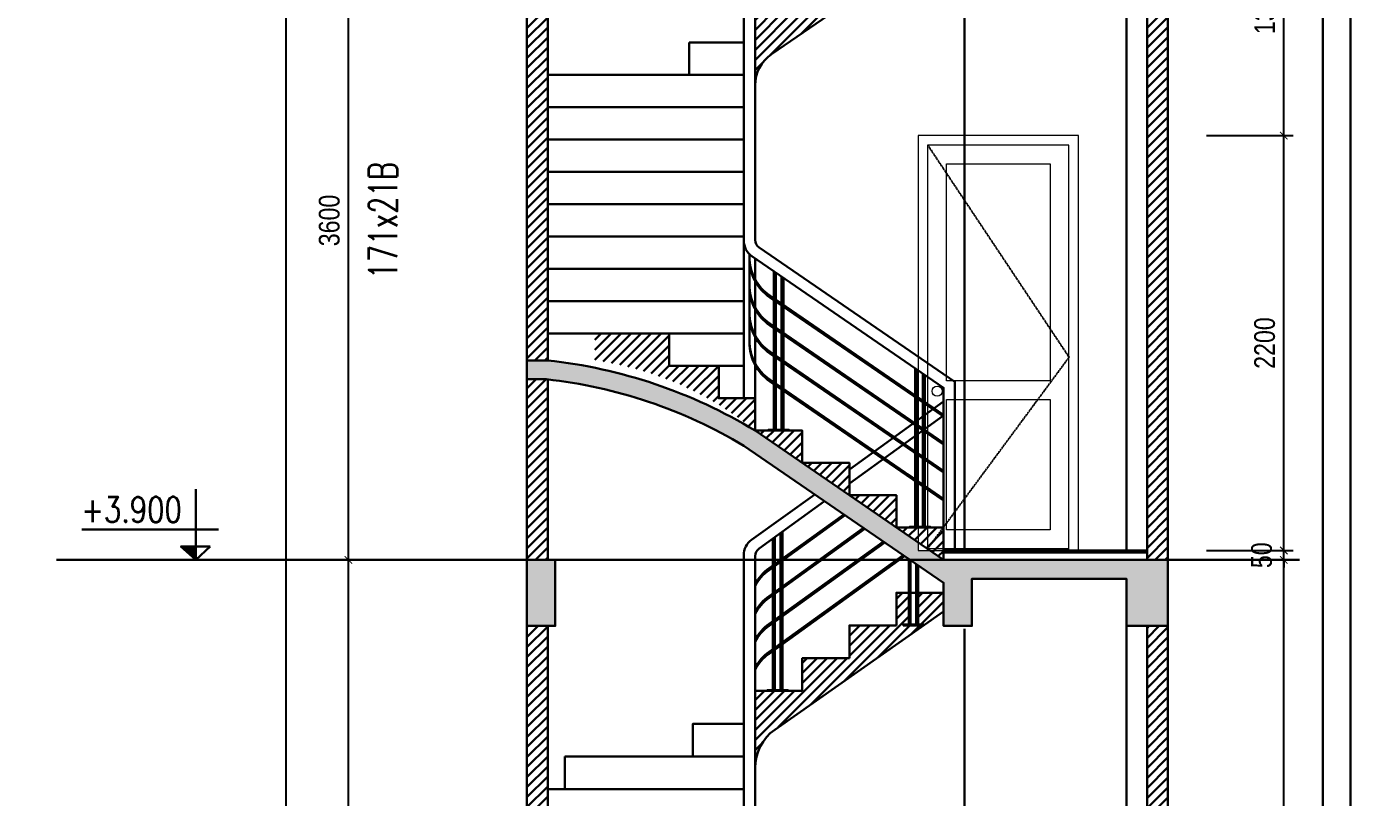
# Model space of a CAD drawing. Header units: millimetres. Extents: x -82962 to 19744, y -138000 to 4535.
# Drawn here: x -32541 to -25518, y -29669 to -25581 of the extents above; entities that cross this region are included whole.
import ezdxf

# ---------------------------------------------------------------- set-up
doc = ezdxf.new("R2010")
doc.units = ezdxf.units.MM
doc.header["$LTSCALE"] = 1000
doc.header["$MEASUREMENT"] = 0
doc.header["$PDMODE"] = 3
doc.linetypes.add('HIDDEN', pattern=[0.375, 0.25, -0.125])
doc.layers.get('0').update_dxf_attribs({"lineweight": 30})
doc.layers.get('DEFPOINTS').update_dxf_attribs({"color": 4, "lineweight": 30})
doc.layers.add('CCA - DOOR', color=34, linetype='Continuous', lineweight=20)
doc.layers.add('THAY', color=4, linetype='Continuous', lineweight=30)
doc.layers.add('net-vatlieu', color=250, linetype='Continuous')
doc.styles.add('dim', font='arial.ttf', dxfattribs={"width": 0.8})
doc.styles.add('ROMANO', font='ROMANS', dxfattribs={"width": 0.8, "bigfont": 'VNS'})
doc.styles.get("Standard").update_dxf_attribs({"font": 'romans.shx', "width": 0.7, "bigfont": 'bigfont.shx'})
doc.dimstyles.new('1-100-100', dxfattribs={"dimscale": 0, "dimtxt": 2.2, "dimasz": 0.8, "dimexe": 1, "dimexo": 1, "dimgap": 0.9, "dimtad": 1, "dimdec": 0, "dimzin": 0, "dimdsep": 46, "dimtxsty": 'dim', "dimblk1": 'ARCHTICK', "dimblk2": 'ARCHTICK', "dimsah": 1, "dimcen": 1, "dimdle": 1, "dimclrd": 256, "dimclre": 256, "dimclrt": 1, "dimadec": 0, "dimazin": 0, "dimtfac": 0.0001, "dimtdec": 0, "dimtix": 1, "dimtmove": 2, "dimatfit": 3, "dimldrblk": 'DOT', "dimfxl": 100, "dimtolj": 1, "dimtzin": 0, "dimarcsym": 0})

# ---------------------------------------------------------------- blocks, each defined once
blk = doc.blocks.new('_ARCHTICK')
at = {"color": 0, "linetype": 'ByBlock', "const_width": 0.15}
blk.add_lwpolyline([(-0.5, -0.5), (0.5, 0.5)], dxfattribs=at)
blk = doc.blocks.new('*D75')
at = {"layer": 'DEFPOINTS', "color": 0, "ltscale": 0.2, "transparency": 16777216}
for p in [(-30833.6, -28409.6), (-30250, -28409.6), (-30250, -31709.6)]:
    blk.add_point(p, dxfattribs=at)
at = {"layer": 'THAY', "lineweight": -2, "ltscale": 0.2, "transparency": 16777216}
for p, q in [((-30833.6, -31759.6), (-30833.6, -28359.6)), ((-30300, -28409.6), (-30883.6, -28409.6)), ((-30300, -31709.6), (-30883.6, -31709.6))]:
    blk.add_line(p, q, dxfattribs=at)
at = {"layer": 'THAY', "lineweight": -2, "ltscale": 0.2, "transparency": 16777216, "xscale": 40.00000032884259, "yscale": 40.00000032884259, "zscale": 40.00000032884259}
for p, rotation in [((-30833.6, -28409.6), 90), ((-30833.6, -31709.6), 270)]:
    blk.add_blockref('_ARCHTICK', p, dxfattribs=dict(at, rotation=rotation))
at = {"layer": 'THAY', "color": 1, "ltscale": 0.2, "transparency": 16777216, "insert": (-30934.8, -30059.6), "char_height": 110, "attachment_point": 5, "rotation": 90, "style": 'dim'}
blk.add_mtext('\\A1;3300', dxfattribs=at)
blk = doc.blocks.new('_DOT')
at = {"color": 0, "linetype": 'ByBlock', "ltscale": 10}
blk.add_line((-0.5, 0), (-1, 0), dxfattribs=at)
at = {"color": 0, "linetype": 'ByBlock', "ltscale": 10, "const_width": 0.5}
blk.add_lwpolyline([(-0.25, 0, 1), (0.25, 0, 1)], format="xyb", close=True, dxfattribs=at)
blk = doc.blocks.new('*D76')
at = {"layer": 'DEFPOINTS', "color": 0, "ltscale": 0.2, "transparency": 16777216}
for p in [(-30833.6, -24809.6), (-30250, -24809.6), (-30250, -28409.6)]:
    blk.add_point(p, dxfattribs=at)
at = {"layer": 'THAY', "lineweight": -2, "ltscale": 0.2, "transparency": 16777216}
for p, q in [((-30833.6, -28459.6), (-30833.6, -24759.6)), ((-30300, -24809.6), (-30883.6, -24809.6)), ((-30300, -28409.6), (-30883.6, -28409.6))]:
    blk.add_line(p, q, dxfattribs=at)
at = {"layer": 'THAY', "lineweight": -2, "ltscale": 0.2, "transparency": 16777216, "xscale": 40.00000032884259, "yscale": 40.00000032884259, "zscale": 40.00000032884259}
for p, rotation in [((-30833.6, -24809.6), 90), ((-30833.6, -28409.6), 270)]:
    blk.add_blockref('_ARCHTICK', p, dxfattribs=dict(at, rotation=rotation))
at = {"layer": 'THAY', "color": 1, "ltscale": 0.2, "transparency": 16777216, "insert": (-30934.8, -26609.6), "char_height": 110, "attachment_point": 5, "rotation": 90, "style": 'dim'}
blk.add_mtext('\\A1;3600', dxfattribs=at)
blk = doc.blocks.new('*D104')
at = {"layer": 'DEFPOINTS', "color": 0, "ltscale": 0.2, "transparency": 16777216}
for p in [(-31163.6, -18509.6), (-30250, -18509.6), (-30250, -31709.6)]:
    blk.add_point(p, dxfattribs=at)
at = {"layer": 'THAY', "lineweight": -2, "ltscale": 0.2, "transparency": 16777216}
for p, q in [((-31163.6, -31759.6), (-31163.6, -18459.6)), ((-30300, -18509.6), (-31213.6, -18509.6)), ((-30300, -31709.6), (-31213.6, -31709.6))]:
    blk.add_line(p, q, dxfattribs=at)
at = {"layer": 'THAY', "lineweight": -2, "ltscale": 0.2, "transparency": 16777216, "xscale": 40.00000032884259, "yscale": 40.00000032884259, "zscale": 40.00000032884259}
for p, rotation in [((-31163.6, -18509.6), 90), ((-31163.6, -31709.6), 270)]:
    blk.add_blockref('_ARCHTICK', p, dxfattribs=dict(at, rotation=rotation))
at = {"layer": 'THAY', "color": 1, "ltscale": 0.2, "transparency": 16777216, "insert": (-31264.8, -25109.6), "char_height": 110, "attachment_point": 5, "rotation": 90, "style": 'dim'}
blk.add_mtext('\\A1;13200', dxfattribs=at)
blk = doc.blocks.new('*D80')
at = {"layer": 'DEFPOINTS', "color": 0, "ltscale": 0.2, "transparency": 16777216}
for p in [(-26332, -28409.6), (-25872, -28409.6), (-26332, -31709.6)]:
    blk.add_point(p, dxfattribs=at)
at = {"layer": 'THAY', "lineweight": -2, "ltscale": 0.2, "transparency": 16777216}
for p, q in [((-25872, -31759.6), (-25872, -28359.6)), ((-26282, -28409.6), (-25822, -28409.6)), ((-26282, -31709.6), (-25822, -31709.6))]:
    blk.add_line(p, q, dxfattribs=at)
at = {"layer": 'THAY', "lineweight": -2, "ltscale": 0.2, "transparency": 16777216, "xscale": 40.00000032884259, "yscale": 40.00000032884259, "zscale": 40.00000032884259}
for p, rotation in [((-25872, -28409.6), 90), ((-25872, -31709.6), 270)]:
    blk.add_blockref('_ARCHTICK', p, dxfattribs=dict(at, rotation=rotation))
at = {"layer": 'THAY', "color": 1, "ltscale": 0.2, "transparency": 16777216, "insert": (-25973.2, -30059.6), "char_height": 110, "attachment_point": 5, "rotation": 90, "style": 'dim'}
blk.add_mtext('\\A1;3300', dxfattribs=at)
blk = doc.blocks.new('*D81')
at = {"layer": 'DEFPOINTS', "color": 0, "ltscale": 0.2, "transparency": 16777216}
for p in [(-26332, -28359.6), (-25872, -28359.6), (-26332, -28409.6)]:
    blk.add_point(p, dxfattribs=at)
at = {"layer": 'THAY', "lineweight": -2, "ltscale": 0.2, "transparency": 16777216}
for p, q in [((-26282, -28359.6), (-25822, -28359.6)), ((-25872, -28359.6), (-25872, -28319.6)), ((-25872, -28409.6), (-25872, -28359.6)), ((-26282, -28409.6), (-25822, -28409.6)), ((-25872, -28409.6), (-25872, -28449.6))]:
    blk.add_line(p, q, dxfattribs=at)
at = {"layer": 'THAY', "lineweight": -2, "ltscale": 0.2, "transparency": 16777216, "xscale": 40.00000032884259, "yscale": 40.00000032884259, "zscale": 40.00000032884259}
for p, rotation in [((-25872, -28359.6), 270), ((-25872, -28409.6), 90)]:
    blk.add_blockref('_ARCHTICK', p, dxfattribs=dict(at, rotation=rotation))
at = {"layer": 'THAY', "color": 1, "ltscale": 0.2, "transparency": 16777216, "insert": (-25989.4, -28384.6), "char_height": 110, "attachment_point": 5, "rotation": 90, "style": 'dim'}
blk.add_mtext('\\A1;50', dxfattribs=at)
blk = doc.blocks.new('*D82')
at = {"layer": 'DEFPOINTS', "color": 0, "ltscale": 0.2, "transparency": 16777216}
for p in [(-26332, -26159.6), (-25872, -26159.6), (-26332, -28359.6)]:
    blk.add_point(p, dxfattribs=at)
at = {"layer": 'THAY', "lineweight": -2, "ltscale": 0.2, "transparency": 16777216}
for p, q in [((-25872, -28409.6), (-25872, -26109.6)), ((-26282, -26159.6), (-25822, -26159.6)), ((-26282, -28359.6), (-25822, -28359.6))]:
    blk.add_line(p, q, dxfattribs=at)
at = {"layer": 'THAY', "lineweight": -2, "ltscale": 0.2, "transparency": 16777216, "xscale": 40.00000032884259, "yscale": 40.00000032884259, "zscale": 40.00000032884259}
for p, rotation in [((-25872, -26159.6), 90), ((-25872, -28359.6), 270)]:
    blk.add_blockref('_ARCHTICK', p, dxfattribs=dict(at, rotation=rotation))
at = {"layer": 'THAY', "color": 1, "ltscale": 0.2, "transparency": 16777216, "insert": (-25973.2, -27259.6), "char_height": 110, "attachment_point": 5, "rotation": 90, "style": 'dim'}
blk.add_mtext('\\A1;2200', dxfattribs=at)
blk = doc.blocks.new('*D83')
at = {"layer": 'DEFPOINTS', "color": 0, "ltscale": 0.2, "transparency": 16777216}
for p in [(-26332, -24809.6), (-25872, -24809.6), (-26332, -26159.6)]:
    blk.add_point(p, dxfattribs=at)
at = {"layer": 'THAY', "lineweight": -2, "ltscale": 0.2, "transparency": 16777216}
for p, q in [((-25872, -26209.6), (-25872, -24759.6)), ((-26282, -24809.6), (-25822, -24809.6)), ((-26282, -26159.6), (-25822, -26159.6))]:
    blk.add_line(p, q, dxfattribs=at)
at = {"layer": 'THAY', "lineweight": -2, "ltscale": 0.2, "transparency": 16777216, "xscale": 40.00000032884259, "yscale": 40.00000032884259, "zscale": 40.00000032884259}
for p, rotation in [((-25872, -24809.6), 90), ((-25872, -26159.6), 270)]:
    blk.add_blockref('_ARCHTICK', p, dxfattribs=dict(at, rotation=rotation))
at = {"layer": 'THAY', "color": 1, "ltscale": 0.2, "transparency": 16777216, "insert": (-25973.2, -25484.6), "char_height": 110, "attachment_point": 5, "rotation": 90, "style": 'dim'}
blk.add_mtext('\\A1;1350', dxfattribs=at)
blk = doc.blocks.new('DTP')
at = {"layer": 'CCA - DOOR', "ltscale": 0.2}
blk.add_line((-154206.6, -128371.1), (-153456.6, -128371.1), dxfattribs=at)
for points in [[(-153406.6, -126181.1), (-154256.6, -126181.1), (-154256.6, -128381.1), (-153406.6, -128381.1)], [(-153456.6, -126231.1), (-154206.6, -126231.1), (-154206.6, -128381.1), (-153456.6, -128381.1)], [(-154106.6, -126331.1), (-153556.6, -126331.1), (-153556.6, -127481.1), (-154106.6, -127481.1)], [(-154106.6, -127581.1), (-153556.6, -127581.1), (-153556.6, -128271.1), (-154106.6, -128271.1)]]:
    blk.add_lwpolyline(points, close=True, dxfattribs=at)
blk.add_circle((-154155.7, -127536.5), 26.9, dxfattribs=at)
at = {"layer": 'net-vatlieu', "linetype": 'HIDDEN', "ltscale": 0.01}
blk.add_lwpolyline([(-154206.6, -126231.1), (-153456.6, -127356.1), (-154206.6, -128371.1)], dxfattribs=at)

msp = doc.modelspace()

# ---------------------------------------------------------------- hatches: boundary and pattern name
at = {"layer": 'THAY', "ltscale": 0.2}
h = msp.add_hatch(dxfattribs=at)
h.set_pattern_fill('ANSI31', color=256, scale=300, style=0)
h.paths.add_polyline_path([(-26486.41903, -25159.63041), (-26596.41903, -25159.63041), (-26596.41903, -28409.63041), (-26486.41903, -28409.63041)])
h.paths.add_polyline_path([(-29776.41903, -21859.63041), (-29886.41903, -21859.63041), (-29886.41903, -23814.65246), (-29776.41903, -23814.65246)])
h.paths.add_polyline_path([(-27676.41903, -25102.31095), (-27676.41903, -24981.05898), (-27926.41903, -24981.05898), (-27926.41903, -25152.48755), (-28176.41903, -25152.48755), (-28176.41903, -25323.91612), (-28426.41903, -25323.91612), (-28426.41903, -25495.3447), (-28676.41903, -25495.3447), (-28676.41903, -25893.38633, -0.2472944463), (-28589.5247, -25728.44056)])
h.paths.add_polyline_path([(-28921.86834, -23767.52515), (-29662.72982, -23767.52515), (-29662.72982, -23593.84094), (-29776.41903, -23593.84094), (-29776.41903, -23814.65246, -0.1117036244), (-28676.41903, -24114.89357), (-28676.41903, -23941.20936), (-28921.86834, -23941.20936)])
h.paths.add_polyline_path([(-28426.41903, -24114.89357), (-28676.41903, -24114.89357), (-28426.41903, -24288.57778)])
h.paths.add_polyline_path([(-28176.41903, -24288.57778), (-28426.41903, -24288.57778), (-28176.41903, -24462.26199)])
h.paths.add_polyline_path([(-27926.41903, -24462.26199), (-28176.41903, -24462.26199), (-27926.41903, -24635.9462)])
h.paths.add_polyline_path([(-27676.41903, -24641.36374), (-27676.41903, -24635.9462), (-27756.41903, -24635.9462), (-27756.41903, -24749.63041)])
h = msp.add_hatch(dxfattribs=at)
h.set_pattern_fill('ANSI31', color=256, scale=300, style=0)
h.paths.add_polyline_path([(-29776.41903, -27452.56505, 0.0011118262), (-29783.56956, -27451.50513), (-29886.41903, -27451.50513), (-29886.41903, -28409.63041), (-29776.41903, -28409.63041)])
h.paths.add_polyline_path([(-29776.41903, -25159.63041), (-29886.41903, -25159.63041), (-29886.41903, -27351.50513), (-29776.41903, -27351.50513)])
h.paths.add_polyline_path([(-28094.79454, -28202.4694), (-27906.29454, -28202.4694), (-27906.29454, -28044.9694), (-28094.79454, -28044.9694)], flags=9)
h.paths.add_polyline_path([(-27765.80931, -28275.13634), (-27593.30931, -28275.13634), (-27593.30931, -28117.63634), (-27765.80931, -28117.63634)], flags=9)
h = msp.add_hatch(dxfattribs=at)
h.set_pattern_fill('ANSI31', color=256, scale=300, style=0)
h.set_pattern_definition([(45, (73910.6, 75770.368), (-26.516504, 26.516504), [])])
h.paths.add_polyline_path([(-28868.97941, -27381.05898), (-29131.72307, -27381.05898), (-29131.72307, -27209.63041), (-29526.41903, -27209.63041), (-29526.41903, -27351.50513, -0.1369848121), (-28676.41903, -27723.91612), (-28676.41903, -27552.48755), (-28868.97941, -27552.48755)])
h.paths.add_polyline_path([(-28426.41903, -27723.91612), (-28676.41903, -27723.91612), (-28426.41903, -27895.3447)])
h.paths.add_polyline_path([(-28176.41903, -27895.3447), (-28426.41903, -27895.3447), (-28176.41903, -28066.77327)])
h.paths.add_polyline_path([(-27926.41903, -28066.77327), (-28176.41903, -28066.77327), (-27926.41903, -28238.20184)])
h.paths.add_polyline_path([(-27676.41903, -28238.20184), (-27926.41903, -28238.20184), (-27676.41903, -28409.63041)])
h = msp.add_hatch(color=256, dxfattribs=at)
h.paths.add_polyline_path([(-26486.41903, -28409.63041), (-27676.41903, -28409.63041), (-27851.41903, -28409.63041), (-27851.41903, -28410.88238), (-27676.41903, -28530.88238), (-27676.41903, -28759.63041), (-27526.41903, -28759.63041), (-27526.41903, -28509.63041), (-26706.41903, -28509.63041), (-26706.41903, -28759.63041), (-26486.41903, -28759.63041)])
h.paths.add_polyline_path([(-29776.41903, -27351.50513), (-29886.41903, -27351.50513), (-29886.41903, -27451.50513), (-29776.41903, -27451.50513), (-29776.41903, -27452.30567, -0.107013869), (-28736.49549, -27803.97281), (-27853.24482, -28409.63041), (-27676.41903, -28409.63041), (-27749.33569, -28359.63041), (-27811.41903, -28359.63041), (-27811.41903, -28317.05898), (-28676.41903, -27723.91612, 0.1094626189)])
h.paths.add_polyline_path([(-29736.41903, -28409.63041), (-29886.41903, -28409.63041), (-29886.41903, -28759.63041), (-29736.41903, -28759.63041)])
h.paths.add_polyline_path([(-26486.41903, -31809.63041), (-26706.41903, -31809.63041), (-26706.41903, -32348.39847), (-26486.41903, -32348.39847)])
h.paths.add_polyline_path([(-26486.41903, -31709.63041), (-26706.41903, -31709.63041), (-26706.41903, -31809.63041), (-26486.41903, -31809.63041)])
h.paths.add_polyline_path([(-27476.41903, -31709.63041), (-27716.41903, -31709.63041), (-27716.41903, -31959.63041), (-27476.41903, -31959.63041)])
h.paths.add_polyline_path([(-27376.41903, -31959.63041), (-27816.41903, -31959.63041), (-27816.41903, -32059.63041), (-27376.41903, -32059.63041)])
h.paths.add_polyline_path([(-29666.41903, -31809.63041), (-29886.41903, -31809.63041), (-29886.41903, -32348.39847), (-29666.41903, -32348.39847)])
h.paths.add_polyline_path([(-29666.41903, -31709.63041), (-29886.41903, -31709.63041), (-29886.41903, -31809.63041), (-29666.41903, -31809.63041)])
h.paths.add_polyline_path([(-27716.41903, -31709.63041), (-29666.41903, -31709.63041), (-29666.41903, -31809.63041), (-27716.41903, -31809.63041)])
h.paths.add_polyline_path([(-28676.41903, -30841.20936, 0.1266631121), (-29777.29716, -30410.21993), (-29886.41903, -30410.21993), (-29886.41903, -30510.21993), (-29785.31514, -30510.21993, -0.1249952678), (-28741.39481, -30917.62641), (-27716.41903, -31659.38521), (-27716.41903, -31709.63041), (-27476.41903, -31709.63041)])
h = msp.add_hatch(dxfattribs=at)
h.set_pattern_fill('ANSI31', color=256, scale=300, style=0)
h.paths.add_polyline_path([(-26486.41903, -28759.63041), (-26596.41903, -28759.63041), (-26596.41903, -31709.63041), (-26486.41903, -31709.63041)])
h.paths.add_polyline_path([(-29776.41903, -30511.34099, 0.0009847613), (-29785.31514, -30510.21993), (-29886.41903, -30510.21993), (-29886.41903, -31709.63041), (-29776.41903, -31709.63041)])
h.paths.add_polyline_path([(-28676.41903, -30667.52515), (-28851.37226, -30667.52515), (-28851.37226, -30493.84094), (-29079.18685, -30493.84094), (-29079.18685, -30320.15673), (-29776.41903, -30320.15673), (-29776.41903, -30410.32702, -0.1265683338), (-28676.41903, -30841.20936)])
h.paths.add_polyline_path([(-28436.41903, -30841.20936), (-28676.41903, -30841.20936), (-28436.41903, -31014.89357)])
h.paths.add_polyline_path([(-28196.41903, -31014.89357), (-28436.41903, -31014.89357), (-28196.41903, -31188.57778)])
h.paths.add_polyline_path([(-27716.41903, -31362.26199), (-27956.41903, -31362.26199), (-27716.41903, -31535.9462)])
h.paths.add_polyline_path([(-27956.41903, -31188.57778), (-28196.41903, -31188.57778), (-27956.41903, -31362.26199)])
h.paths.add_polyline_path([(-27476.41903, -31535.9462), (-27716.41903, -31535.9462), (-27476.41903, -31709.63041)])
h.paths.add_polyline_path([(-27781.84815, -28756.99883), (-27891.41903, -28756.99883), (-27891.41903, -28751.99883), (-27861.41903, -28751.99883), (-27861.41903, -28583.31462), (-27926.41903, -28583.31462), (-27926.41903, -28756.99883), (-28176.41903, -28756.99883), (-28176.41903, -28930.68304), (-28426.41903, -28930.68304), (-28426.41903, -29104.36725), (-28676.41903, -29104.36725), (-28676.41903, -29278.05146), (-28676.41903, -29294.23173), (-28676.41903, -29512.4634, -0.2411698524), (-28572.52969, -29309.60464)])
h = msp.add_hatch(dxfattribs=at)
h.set_pattern_fill('ANSI31', color=256, scale=300, style=0)
h.paths.add_polyline_path([(-27676.41903, -28583.31462), (-27811.41903, -28583.31462), (-27811.41903, -28751.99883), (-27781.41903, -28751.99883), (-27781.41903, -28756.69892), (-27676.41903, -28683.31462)])
h = msp.add_hatch(dxfattribs=at)
h.set_pattern_fill('ANSI31', color=256, scale=300, style=0)
h.set_pattern_definition([(45, (-29886.42, -30410.22), (-26.5165, 26.5165), [])])
h.paths.add_polyline_path([(-29776.41903, -28759.63041), (-29886.41903, -28759.63041), (-29886.41903, -30410.21993), (-29776.41903, -30410.21993)])

# ---------------------------------------------------------------- linework, layer by layer
at = {"layer": 'THAY', "ltscale": 0.015}
for p, q in [((-29886.41903, -33120.97452), (-29886.41903, -17237.34962)), ((-26486.41903, -33117.64562), (-26486.41903, -17234.02072))]:
    msp.add_line(p, q, dxfattribs=at)
at = {"layer": 'THAY', "linetype": 'Continuous'}
for p, q in [((-29886.41903, -25159.63041), (-29886.41903, -28409.63041)), ((-29776.41903, -27351.50513), (-29776.41903, -25159.63041)), ((-26596.41903, -28409.63041), (-26596.41903, -25159.63041)), ((-26486.41903, -28409.63041), (-26486.41903, -25159.63041)), ((-29776.41903, -28409.63041), (-29776.41903, -27452.56505)), ((-29886.41903, -28759.63041), (-29886.41903, -31809.63041)), ((-29776.41903, -30410.35956), (-29776.41903, -28759.63041)), ((-26596.41903, -31709.63041), (-26596.41903, -28759.63041)), ((-26486.41903, -31809.63041), (-26486.41903, -28759.63041))]:
    msp.add_line(p, q, dxfattribs=at)
at = {"layer": 'THAY', "ltscale": 0.2}
for p, q in [((-27566.41903, -28359.63041), (-27566.41903, -25159.63041)), ((-26706.41903, -28359.63041), (-26706.41903, -25159.63041)), ((-31643.78841, -28409.63041), (-31643.78841, -28035.08977)), ((-31523.25649, -28248.12989), (-32248.00031, -28248.12989)), ((-31516.84516, -28409.63041), (-31850.82045, -28409.63041)), ((-26706.41903, -31659.63041), (-26706.41903, -28759.63041)), ((-28676.41903, -29235.0442), (-28676.41903, -29294.23173))]:
    msp.add_line(p, q, dxfattribs=at)
at = {"layer": 'THAY'}
for p, q in [((-29026.89877, -25666.77327), (-28736.41903, -25666.77327)), ((-29026.89877, -25838.20184), (-29026.89877, -25666.77327)), ((-29776.41903, -25838.20184), (-28736.41903, -25838.20184)), ((-29776.41903, -26009.63041), (-28736.41903, -26009.63041)), ((-29776.41903, -26181.05898), (-28736.41903, -26181.05898)), ((-29776.41903, -26352.48755), (-28736.41903, -26352.48755)), ((-29776.41903, -26523.91612), (-28736.41903, -26523.91612)), ((-29776.41903, -26695.3447), (-28736.41903, -26695.3447)), ((-29776.41903, -26866.77327), (-28736.41903, -26866.77327)), ((-28576.41903, -27718.91612), (-28576.41903, -26879.52445)), ((-28566.41903, -27718.91612), (-28566.41903, -26886.38159)), ((-28536.41903, -27718.91612), (-28536.41903, -26906.95302)), ((-28526.41903, -27718.91612), (-28526.41903, -26913.81016)), ((-28736.41903, -27038.20184), (-29776.41903, -27038.20184)), ((-28736.41903, -27209.63041), (-29131.72307, -27209.63041)), ((-28736.41903, -27381.05898), (-28868.97941, -27381.05898)), ((-27826.41903, -28233.20184), (-27826.41903, -27393.81016)), ((-27816.41903, -28233.20184), (-27816.41903, -27400.66731)), ((-27786.41903, -28233.20184), (-27786.41903, -27421.23874)), ((-27776.41903, -28233.20184), (-27776.41903, -27428.09588)), ((-28581.41903, -29099.36725), (-28581.41903, -28296.31678)), ((-28571.41903, -29099.36725), (-28571.41903, -28289.1142)), ((-28541.41903, -29099.36725), (-28541.41903, -28267.50645)), ((-28531.41903, -29099.36725), (-28531.41903, -28260.30387)), ((-27861.41903, -28751.99883), (-27861.41903, -28404.02524)), ((-27851.41903, -28751.99883), (-27851.41903, -28410.88238)), ((-27821.41903, -28751.99883), (-27821.41903, -28431.45381)), ((-27811.41903, -28751.99883), (-27811.41903, -28438.31095)), ((-27566.41903, -30570.81462), (-27566.41903, -28775.48762)), ((-28736.41903, -29278.05146), (-29005.81209, -29278.05146)), ((-28736.41903, -29451.73567), (-29685.80419, -29451.73567)), ((-28735.12482, -29625.41988), (-29776.41903, -29625.41988))]:
    msp.add_line(p, q, dxfattribs=at)
at = {"layer": 'THAY', "ltscale": 0.2}
for points in [[(-40951.19082, -15243.66073), (-40951.19082, -37216.98635), (-25518.01165, -37216.98635), (-25518.01165, -15243.66073)], [(-40796.96266, -15393.9476), (-40796.96266, -37066.69948), (-25664.35722, -37066.69948), (-25664.35722, -15393.9476)], [(-31567.18706, -28337.60854), (-31721.89608, -28337.60854), (-31643.78841, -28409.63041)], [(-29886.41903, -28409.63041), (-29736.41903, -28409.63041), (-29736.41903, -28759.63041), (-29886.41903, -28759.63041)]]:
    msp.add_lwpolyline(points, close=True, dxfattribs=at)
at = {"layer": 'THAY'}
for points in [[(-27676.41903, -28359.63041), (-27676.41903, -27496.66731), (-28692.97186, -26799.60251, -0.2472944463), (-28736.41903, -26717.12962), (-28736.41903, -24571.14581, -0.2472944463), (-28692.97186, -24488.67292), (-28503.11354, -24358.48436)], [(-28450.64739, -24395.25875), (-28654.69545, -24535.17742, 0.2472944463), (-28676.41903, -24576.41386), (-28676.41903, -26711.86157, 0.2472944463), (-28654.69545, -26753.09801), (-27616.41903, -27465.05898), (-27616.41903, -28359.63041)], [(-28676.41903, -26281.66924), (-28676.41903, -25893.38633, -0.2472944463), (-28589.5247, -25728.44056), (-27676.41903, -25102.31095)], [(-27676.41903, -27640.12413), (-28597.80112, -27008.31927, -0.2472944463), (-28706.41903, -26802.13706), (-28706.41903, -26790.38159)], [(-27676.41903, -27649.82429), (-28597.80112, -27018.01943, -0.2472944463), (-28706.41903, -26811.83722), (-28706.41903, -26790.38159)], [(-27676.41903, -27788.43104), (-28597.80112, -27156.62618, -0.2472944463), (-28706.41903, -26950.44397), (-28706.41903, -26790.38159)], [(-27676.41903, -27798.1312), (-28597.80112, -27166.32634, -0.2472944463), (-28706.41903, -26960.14412), (-28706.41903, -26790.38159)], [(-27676.41903, -27936.73795), (-28597.80112, -27304.93309, -0.2472944463), (-28706.41903, -27098.75087), (-28706.41903, -26790.38159)], [(-27676.41903, -27946.4381), (-28597.80112, -27314.63324, -0.2472944463), (-28706.41903, -27108.45103), (-28706.41903, -26790.38159)], [(-27676.41903, -28085.04485), (-28597.80112, -27453.23999, -0.2472944463), (-28706.41903, -27247.05778), (-28706.41903, -26938.6885)], [(-27676.41903, -28094.74501), (-28597.80112, -27462.94015, -0.2472944463), (-28706.41903, -27256.75794), (-28706.41903, -26938.6885)], [(-28736.41903, -29278.05146), (-28736.41903, -28384.4041, -0.2411698524), (-28694.86329, -28303.2606), (-28360.04876, -28062.10771)], [(-28307.45663, -28098.17088), (-28655.64116, -28348.95361, 0.2411698524), (-28676.41903, -28389.52536), (-28676.41903, -29104.36725)], [(-28676.41903, -28537.64618, -0.1133996646), (-28602.52969, -28453.53084), (-28205.86773, -28167.83184)], [(-28676.41903, -28547.50525, -0.1133996646), (-28602.52969, -28463.38992), (-28198.85544, -28172.64027)], [(-28676.41903, -28685.40691, -0.1133996646), (-28602.52969, -28601.29158), (-28100.77268, -28239.89702)], [(-28676.41903, -28695.26599, -0.1133996646), (-28602.52969, -28611.15066), (-28093.7604, -28244.70544)], [(-28676.41903, -28833.16765, -0.1133996646), (-28602.52969, -28749.05232), (-27995.67763, -28311.9622)], [(-28676.41903, -28843.02673, -0.1133996646), (-28602.52969, -28758.9114), (-27988.66535, -28316.77062)], [(-28676.41903, -28980.92839, -0.1133996646), (-28602.52969, -28896.81306), (-27890.58258, -28384.02737)], [(-28676.41903, -28990.78747, -0.1133996646), (-28602.52969, -28906.67213), (-27883.5703, -28388.8358)], [(-28676.41903, -29551.4475), (-28676.41903, -29512.4634, -0.2411698524), (-28572.52969, -29309.60464), (-27676.41903, -28683.31462)], [(-27536.41903, -30666.58855), (-28695.04589, -29828.10858, -0.2405741429), (-28736.41903, -29747.09691), (-28736.41903, -29235.0442)], [(-28676.41903, -29235.0442), (-28676.41903, -29741.98985, 0.2405741429), (-28655.73246, -29782.49569), (-27476.41903, -30635.9462)]]:
    msp.add_lwpolyline(points, format="xyb", dxfattribs=at)
for points in [[(-28736.41903, -26717.12962), (-28736.41903, -27552.48755)], [(-28676.41903, -26810.95302), (-28676.41903, -27552.48755)], [(-28176.41903, -27929.8469), (-27676.41903, -27569.71785)], [(-27676.41903, -27643.66092), (-28176.41903, -28003.78998)], [(-27676.41903, -28094.74501), (-27873.72011, -27959.45284)], [(-27676.41903, -28085.04485), (-27866.82086, -27954.4836)], [(-27676.41903, -28583.31462), (-27926.41903, -28583.31462), (-27926.41903, -28756.99883)], [(-27926.41903, -28756.99883), (-28176.41903, -28756.99883), (-28176.41903, -28930.68304)], [(-28176.41903, -28930.68304), (-28426.41903, -28930.68304), (-28426.41903, -29104.36725)], [(-28426.41903, -29104.36725), (-28676.41903, -29104.36725), (-28676.41903, -29278.05146)], [(-28736.41903, -29278.05146), (-29005.81209, -29278.05146), (-29005.81209, -29451.73567)], [(-29005.81209, -29451.73567), (-29685.80419, -29451.73567)]]:
    msp.add_lwpolyline(points, dxfattribs=at)
at = {"layer": 'THAY', "linetype": 'Continuous'}
for points in [[(-28676.41903, -27723.91612), (-28676.41903, -27552.48755), (-28868.97941, -27552.48755), (-28868.97941, -27381.05898), (-29131.72307, -27381.05898), (-29131.72307, -27209.63041), (-29776.41903, -27209.63041)], [(-28426.41903, -27895.3447), (-28426.41903, -27723.91612), (-28676.41903, -27723.91612)], [(-28176.41903, -28066.77327), (-28176.41903, -27895.3447), (-28426.41903, -27895.3447)], [(-27926.41903, -28238.20184), (-27926.41903, -28066.77327), (-28176.41903, -28066.77327)], [(-27676.41903, -28409.63041), (-27676.41903, -28238.20184), (-27926.41903, -28238.20184)]]:
    msp.add_lwpolyline(points, dxfattribs=at)
at = {"layer": 'THAY', "ltscale": 0.2}
for points in [[(-29886.41903, -27351.50513), (-29776.41903, -27351.50513, -0.1094626189), (-28676.41903, -27723.91612), (-27676.41903, -28409.63041), (-26486.41903, -28409.63041)], [(-26486.41903, -28409.63041), (-26486.41903, -28759.63041), (-26706.41903, -28759.63041), (-26706.41903, -28509.63041), (-27526.41903, -28509.63041), (-27526.41903, -28759.63041), (-27676.41903, -28759.63041), (-27676.41903, -28530.88238), (-28736.49549, -27803.97281, 0.1077153279), (-29783.56956, -27451.50513), (-29886.41903, -27451.50513)]]:
    msp.add_lwpolyline(points, format="xyb", dxfattribs=at)
at = {"layer": 'THAY'}
for points in [[(-28606.41903, -27723.91612), (-28496.41903, -27723.91612), (-28496.41903, -27718.91612), (-28606.41903, -27718.91612)], [(-27856.41903, -28238.20184), (-27746.41903, -28238.20184), (-27746.41903, -28233.20184), (-27856.41903, -28233.20184)], [(-27891.41903, -28756.99883), (-27781.41903, -28756.99883), (-27781.41903, -28751.99883), (-27891.41903, -28751.99883)], [(-28611.41903, -29104.36725), (-28501.41903, -29104.36725), (-28501.41903, -29099.36725), (-28611.41903, -29099.36725)]]:
    msp.add_lwpolyline(points, close=True, dxfattribs=at)
at = {"layer": 'THAY', "ltscale": 0.5}
for points in [[(-27676.41903, -28359.63041), (-26596.41903, -28359.63041)], [(-27676.41903, -28369.63041), (-26596.41903, -28369.63041)]]:
    msp.add_lwpolyline(points, dxfattribs=at)
at = {"layer": 'THAY', "ltscale": 0.015}
msp.add_lwpolyline([(-32381.33972, -28409.63041), (-25789.12662, -28409.63041)], dxfattribs=at)
at = {"layer": 'THAY', "ltscale": 0.2}
msp.add_lwpolyline([(-29685.80419, -29451.73567), (-29685.80419, -29625.41988)], dxfattribs=at)
msp.add_solid([(-31643.78841, -28337.60854), (-31721.89608, -28337.60854), (-31643.78841, -28409.63041), (-31721.89608, -28337.60854)], dxfattribs=at)

# ---------------------------------------------------------------- block references
at = {"layer": 'THAY'}
msp.add_blockref('DTP', (126445.15183, 100021.47725), dxfattribs=at)

# ---------------------------------------------------------------- texts
at = {"layer": 'THAY', "ltscale": 0.2, "style": 'ROMANO', "width": 0.8}
msp.add_text('+3.900', height=133.95375, dxfattribs=at).set_placement((-32250.02531, -28209.60186))
at = {"layer": 'THAY', "color": 2, "ltscale": 0.2, "insert": (-30650.25068, -26609.63041), "char_height": 150, "attachment_point": 5, "rotation": 90}
msp.add_mtext('\\A1;171x21B', dxfattribs=at)

# ---------------------------------------------------------------- dimensions: what is measured, and where the dimension line sits
at = {"layer": 'THAY', "ltscale": 0.2}
for base, p1, p2, picture, middle in [((-31163.61711, -18509.63041), (-30249.96751, -31709.63041), (-30249.96751, -18509.63041), '*D104', (-31264.81765, -25109.63041)), ((-30833.6171, -24809.63041), (-30249.96751, -28409.63041), (-30249.96751, -24809.63041), '*D76', (-30934.81765, -26609.63041)), ((-25871.99261, -24809.63041), (-26332.01936, -26159.63041), (-26332.01936, -24809.63041), '*D83', (-25973.19316, -25484.63041)), ((-25871.99261, -26159.63041), (-26332.01936, -28359.63041), (-26332.01936, -26159.63041), '*D82', (-25973.15564, -27259.63041)), ((-30833.6171, -28409.63041), (-30249.96751, -31709.63041), (-30249.96751, -28409.63041), '*D75', (-30934.81765, -30059.63041)), ((-25871.99261, -28409.63041), (-26332.01936, -31709.63041), (-26332.01936, -28409.63041), '*D80', (-25973.19316, -30059.63041))]:
    dim = msp.add_linear_dim(base=base, p1=p1, p2=p2, angle=90, dimstyle='1-100-100', override={"dimscale": 50}, dxfattribs=at)
    dim.commit()
    dim.dimension.update_dxf_attribs({"geometry": picture, "text_midpoint": middle})
dim = msp.add_linear_dim(base=(-25871.99261, -28359.63041), p1=(-26332.01936, -28409.63041), p2=(-26332.01936, -28359.63041), angle=90, dimstyle='1-100-100', override={"dimscale": 50}, dxfattribs=at)
dim.commit()
dim.dimension.update_dxf_attribs({"geometry": '*D81', "text_midpoint": (-25989.44658, -28384.63041), "dimtype": 160})

doc.saveas('drawing.dxf')
